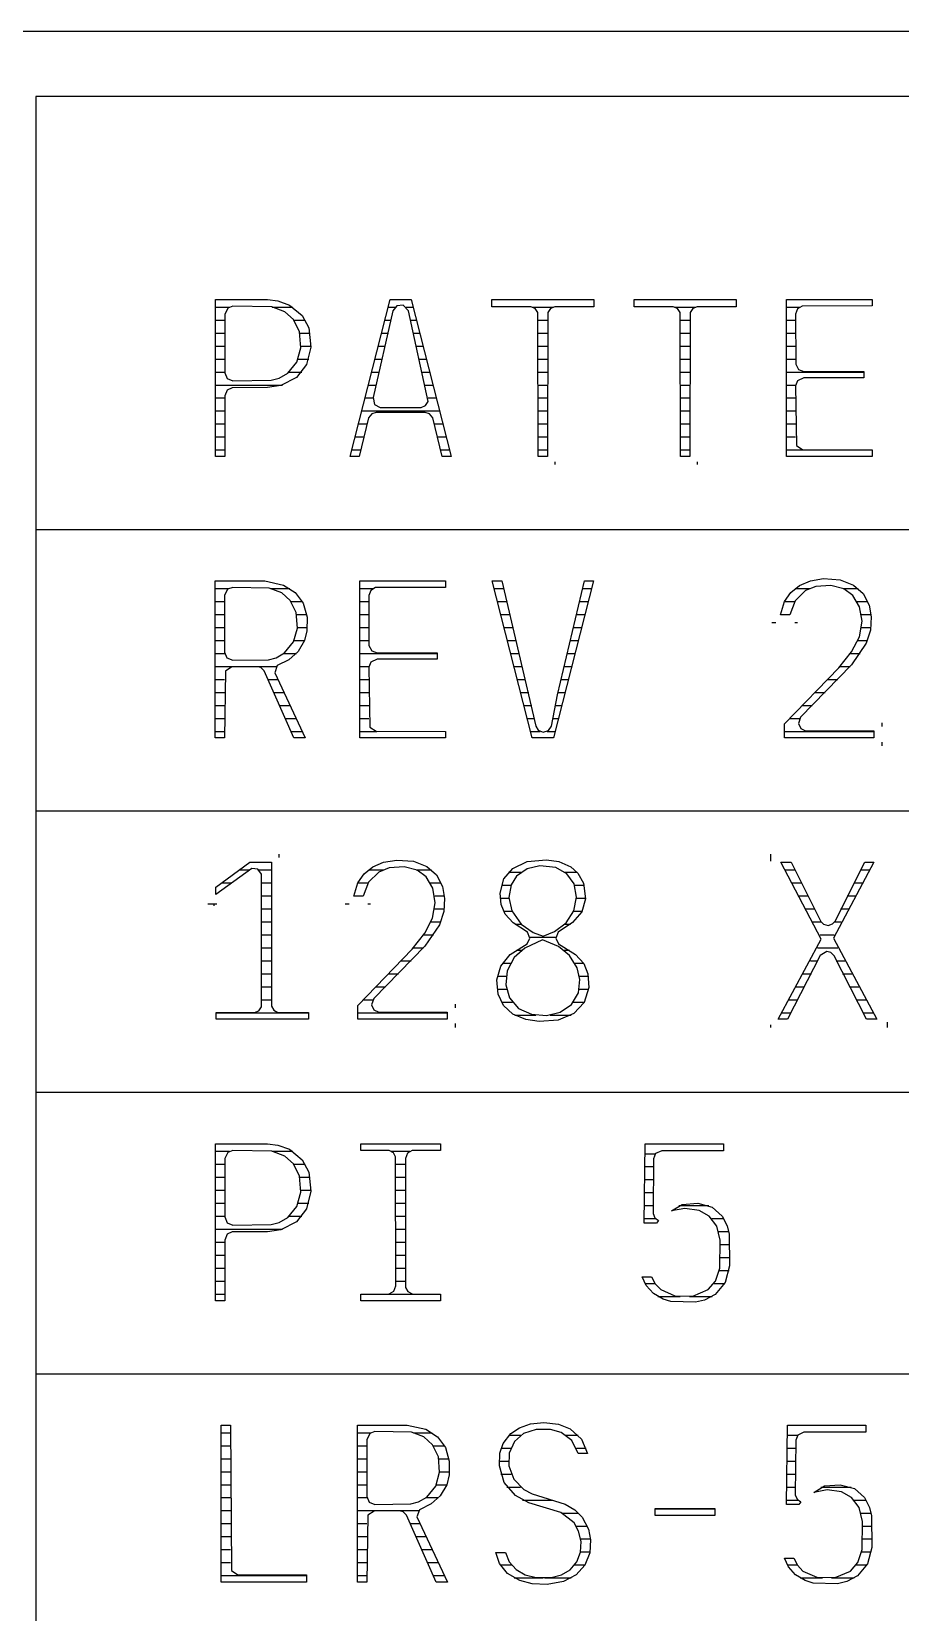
# Model space of a CAD drawing. Extents: x 7 to 280, y 7 to 360.
# Drawn here: x 122.48 to 130.51, y 216.53 to 231.14 of the extents above; entities that cross this region are included whole.
import ezdxf

# ---------------------------------------------------------------- set-up
doc = ezdxf.new("R2010")
doc.units = 0
doc.layers.add('SCORE', color=5, linetype='CONTINUOUS')

msp = doc.modelspace()

# ---------------------------------------------------------------- linework, layer by layer
at = {"layer": 'SCORE'}
for p, q in [((156.21, 231.14), (121.92, 231.14)), ((155.61, 230.54), (122.52, 230.54)), ((122.52, 230.54), (122.52, 203.8)), ((124.1795, 227.215), (124.1795, 228.665)), ((124.1795, 228.665), (124.6632, 228.6641)), ((124.1795, 228.595), (124.3099, 228.595)), ((124.2937, 228.5849), (124.2663, 228.527)), ((124.3413, 228.602), (124.2937, 228.5849)), ((124.7023, 228.5958), (124.3413, 228.602)), ((124.6632, 228.6641), (124.7574, 228.6518)), ((124.8212, 228.5514), (124.7023, 228.5958)), ((124.706, 228.595), (124.8957, 228.595)), ((124.7574, 228.6518), (124.8637, 228.6138)), ((124.8637, 228.6138), (124.9821, 228.5172)), ((125.4248, 227.215), (125.7957, 228.665)), ((125.7778, 228.595), (125.8409, 228.595)), ((125.7957, 228.665), (125.9898, 228.665)), ((125.8567, 228.6066), (125.8204, 228.5609)), ((125.9147, 228.6124), (125.8567, 228.6066)), ((125.9648, 228.561), (125.9147, 228.6124)), ((125.9443, 228.595), (126.0077, 228.595)), ((125.9898, 228.665), (126.3604, 227.215)), ((126.7358, 228.5987), (126.7358, 228.6665)), ((126.7358, 228.6665), (127.6795, 228.6665)), ((127.0967, 228.5983), (126.7358, 228.5987)), ((127.1369, 228.5816), (127.0967, 228.5983)), ((127.1123, 228.595), (127.303, 228.595)), ((127.1611, 228.5454), (127.1369, 228.5816)), ((127.2784, 228.5816), (127.2543, 228.5454)), ((127.3187, 228.5983), (127.2784, 228.5816)), ((127.6795, 228.5987), (127.3187, 228.5983)), ((127.6795, 228.6665), (127.6795, 228.5987)), ((128.0509, 228.5987), (128.0509, 228.6665)), ((128.0509, 228.6665), (128.9946, 228.6665)), ((128.4117, 228.5983), (128.0509, 228.5987)), ((128.452, 228.5816), (128.4117, 228.5983)), ((128.4274, 228.595), (128.6181, 228.595)), ((128.4762, 228.5454), (128.452, 228.5816)), ((128.5935, 228.5816), (128.5693, 228.5454)), ((128.6337, 228.5983), (128.5935, 228.5816)), ((128.9946, 228.5987), (128.6337, 228.5983)), ((128.9946, 228.6665), (128.9946, 228.5987)), ((129.4613, 227.215), (129.4613, 228.665)), ((129.4613, 228.665), (130.2516, 228.665)), ((129.4613, 228.595), (129.5822, 228.595)), ((129.5615, 228.5776), (129.5445, 228.53)), ((129.6049, 228.6036), (129.5615, 228.5776)), ((130.2516, 228.605), (129.6049, 228.6036)), ((130.2516, 228.665), (130.2516, 228.605)), ((124.1795, 228.475), (124.2663, 228.475)), ((124.2663, 228.527), (124.2663, 227.9882)), ((124.9019, 228.4793), (124.8212, 228.5514)), ((124.9585, 228.366), (124.9019, 228.4793)), ((124.9051, 228.475), (125.0109, 228.475)), ((124.9821, 228.5172), (125.0426, 228.4034)), ((125.8204, 228.5609), (125.6377, 227.759)), ((125.7471, 228.475), (125.8039, 228.475)), ((126.1462, 227.7217), (125.9648, 228.561)), ((125.9816, 228.475), (126.0383, 228.475)), ((127.1643, 227.215), (127.1611, 228.5454)), ((127.1643, 228.475), (127.251, 228.475)), ((127.2543, 228.5454), (127.251, 227.215)), ((128.4794, 227.215), (128.4762, 228.5454)), ((128.4794, 228.475), (128.5661, 228.475)), ((128.5693, 228.5454), (128.5661, 227.215)), ((129.4613, 228.475), (129.5445, 228.475)), ((129.5445, 228.53), (129.5449, 228.0681)), ((124.1795, 228.355), (124.2663, 228.355)), ((124.9706, 228.2187), (124.9585, 228.366)), ((124.9612, 228.355), (125.0547, 228.355)), ((125.0426, 228.4034), (125.0627, 228.2261)), ((125.7164, 228.355), (125.7791, 228.355)), ((126.0069, 228.355), (126.069, 228.355)), ((127.1643, 228.355), (127.251, 228.355)), ((128.4794, 228.355), (128.5661, 228.355)), ((129.4613, 228.355), (129.5445, 228.355)), ((124.1795, 228.235), (124.2663, 228.235)), ((124.9339, 228.0865), (124.9706, 228.2187)), ((124.9715, 228.235), (125.063, 228.235)), ((125.0627, 228.2261), (125.0228, 228.0643)), ((125.6857, 228.235), (125.7511, 228.235)), ((126.0344, 228.235), (126.0997, 228.235)), ((127.1643, 228.235), (127.251, 228.235)), ((128.4794, 228.235), (128.5661, 228.235)), ((129.4613, 228.235), (129.5445, 228.235)), ((124.1795, 228.115), (124.2663, 228.115)), ((124.1795, 227.995), (124.2663, 227.995)), ((124.2663, 227.9882), (124.2882, 227.9352)), ((124.8489, 227.9836), (124.9339, 228.0865)), ((124.8621, 227.995), (124.9786, 227.995)), ((125.0228, 228.0643), (124.9288, 227.9446)), ((124.9467, 228.115), (125.043, 228.115)), ((125.6243, 227.995), (125.6939, 227.995)), ((125.655, 228.115), (125.7225, 228.115)), ((126.0627, 228.115), (126.1303, 228.115)), ((126.0911, 227.995), (126.161, 227.995)), ((127.1643, 228.115), (127.251, 228.115)), ((127.1643, 227.995), (127.251, 227.995)), ((128.4794, 228.115), (128.5661, 228.115)), ((128.4794, 227.995), (128.5661, 227.995)), ((129.4613, 228.115), (129.5445, 228.115)), ((129.4613, 227.995), (130.1749, 227.995)), ((129.5449, 228.0681), (129.5719, 228.0175)), ((129.5719, 228.0175), (129.6195, 228.0005)), ((129.6195, 228.0005), (130.1749, 228.0005)), ((130.1749, 228.0005), (130.1749, 227.942)), ((124.1795, 227.875), (124.7995, 227.875)), ((124.2882, 227.9352), (124.3413, 227.9132)), ((124.3339, 227.8498), (124.2882, 227.8282)), ((124.6632, 227.851), (124.3339, 227.8498)), ((124.3413, 227.9132), (124.6958, 227.9184)), ((124.7859, 227.8706), (124.6632, 227.851)), ((124.6958, 227.9184), (124.7685, 227.9378)), ((124.7685, 227.9378), (124.8489, 227.9836)), ((124.9288, 227.9446), (124.7859, 227.8706)), ((125.5936, 227.875), (125.6653, 227.875)), ((126.1194, 227.875), (126.1917, 227.875)), ((127.1643, 227.875), (127.251, 227.875)), ((128.4794, 227.875), (128.5661, 227.875)), ((129.4613, 227.875), (129.545, 227.875)), ((129.5615, 227.9146), (129.5445, 227.867)), ((129.5445, 227.867), (129.5534, 227.3146)), ((129.6195, 227.942), (129.5615, 227.9146)), ((130.1749, 227.942), (129.6195, 227.942)), ((124.1795, 227.755), (124.2663, 227.755)), ((124.2882, 227.8282), (124.2663, 227.7752)), ((124.2663, 227.7752), (124.2663, 227.215)), ((125.5629, 227.755), (125.637, 227.755)), ((125.6377, 227.759), (125.6518, 227.6952)), ((125.6518, 227.6952), (125.7032, 227.667)), ((126.1222, 227.6843), (126.1462, 227.7217)), ((126.1476, 227.755), (126.2224, 227.755)), ((127.1643, 227.755), (127.251, 227.755)), ((128.4794, 227.755), (128.5661, 227.755)), ((129.4613, 227.755), (129.5445, 227.755)), ((124.1795, 227.635), (124.2663, 227.635)), ((125.5957, 227.5704), (125.5107, 227.215)), ((125.5322, 227.635), (126.253, 227.635)), ((125.626, 227.6092), (125.5957, 227.5704)), ((125.6666, 227.6211), (125.626, 227.6092)), ((126.1201, 227.6211), (125.6666, 227.6211)), ((125.7032, 227.667), (126.0814, 227.667)), ((126.0814, 227.667), (126.1222, 227.6843)), ((126.1608, 227.6092), (126.1201, 227.6211)), ((126.1911, 227.5704), (126.1608, 227.6092)), ((126.276, 227.215), (126.1911, 227.5704)), ((127.1643, 227.635), (127.251, 227.635)), ((128.4794, 227.635), (128.5661, 227.635)), ((129.4613, 227.635), (129.5445, 227.635)), ((124.1795, 227.515), (124.2663, 227.515)), ((125.5015, 227.515), (125.5821, 227.515)), ((126.2046, 227.515), (126.2837, 227.515)), ((127.1643, 227.515), (127.251, 227.515)), ((128.4794, 227.515), (128.5661, 227.515)), ((129.4613, 227.515), (129.5445, 227.515)), ((124.1795, 227.395), (124.2663, 227.395)), ((124.1795, 227.275), (124.2663, 227.275)), ((125.4402, 227.275), (125.525, 227.275)), ((125.4709, 227.395), (125.5536, 227.395)), ((126.2332, 227.395), (126.3144, 227.395)), ((126.2617, 227.275), (126.3451, 227.275)), ((127.1643, 227.395), (127.251, 227.395)), ((127.1643, 227.275), (127.251, 227.275)), ((128.4794, 227.395), (128.5661, 227.395)), ((128.4794, 227.275), (128.5661, 227.275)), ((129.4613, 227.395), (129.5445, 227.395)), ((129.4613, 227.275), (129.6189, 227.275)), ((129.5534, 227.3146), (129.6122, 227.2753)), ((129.6122, 227.2753), (130.2516, 227.275)), ((130.2516, 227.275), (130.2516, 227.215)), ((124.2663, 227.215), (124.1795, 227.215)), ((125.5107, 227.215), (125.4248, 227.215)), ((126.3604, 227.215), (126.276, 227.215)), ((127.251, 227.215), (127.1643, 227.215)), ((127.3208, 227.14), (127.3208, 227.1666)), ((128.5661, 227.215), (128.4794, 227.215)), ((128.6359, 227.14), (128.6359, 227.1666)), ((130.2516, 227.215), (129.4613, 227.215)), ((122.52, 226.54), (155.61, 226.54)), ((129.6804, 226.0668), (129.8018, 226.0861)), ((129.8018, 226.0861), (129.9576, 226.0745)), ((124.1789, 224.615), (124.1789, 226.065)), ((124.1789, 226.065), (124.6385, 226.0642)), ((124.1789, 225.995), (124.3023, 225.995)), ((124.2924, 225.9882), (124.2649, 225.9302)), ((124.3399, 226.0052), (124.2924, 225.9882)), ((124.6772, 225.9992), (124.3399, 226.0052)), ((124.6385, 226.0642), (124.8101, 226.0265)), ((124.7932, 225.9556), (124.6772, 225.9992)), ((124.6967, 225.995), (124.8682, 225.995)), ((124.8718, 225.8844), (124.7932, 225.9556)), ((124.8101, 226.0265), (124.9176, 225.9567)), ((124.9176, 225.9567), (124.991, 225.858)), ((125.5161, 224.615), (125.5161, 226.065)), ((125.5161, 226.065), (126.3064, 226.065)), ((125.5161, 225.995), (125.637, 225.995)), ((125.6163, 225.9776), (125.5993, 225.93)), ((125.6597, 226.0036), (125.6163, 225.9776)), ((126.3064, 226.005), (125.6597, 226.0036)), ((126.3064, 226.065), (126.3064, 226.005)), ((127.109, 224.615), (126.7398, 226.065)), ((126.7398, 226.065), (126.8288, 226.065)), ((126.7576, 225.995), (126.8457, 225.995)), ((126.8288, 226.065), (127.1417, 224.723)), ((127.6755, 226.065), (127.3061, 224.615)), ((127.3419, 225.012), (127.5924, 226.065)), ((127.5757, 225.995), (127.6577, 225.995)), ((127.5924, 226.065), (127.6755, 226.065)), ((129.4428, 225.874), (129.5007, 225.959)), ((129.5007, 225.959), (129.5796, 226.0232)), ((129.5393, 225.995), (129.6754, 225.995)), ((129.6365, 225.9751), (129.5402, 225.8815)), ((129.5796, 226.0232), (129.6804, 226.0668)), ((129.7305, 226.0137), (129.6365, 225.9751)), ((129.8709, 226.0238), (129.7305, 226.0137)), ((129.9897, 225.9919), (129.8709, 226.0238)), ((129.9576, 226.0745), (130.08, 226.0264)), ((129.9826, 225.995), (130.1235, 225.995)), ((130.0733, 225.9299), (129.9897, 225.9919)), ((130.08, 226.0264), (130.1689, 225.9481)), ((130.1689, 225.9481), (130.2253, 225.8405)), ((124.1789, 225.875), (124.2649, 225.875)), ((124.2649, 225.9302), (124.2649, 225.4068)), ((124.9262, 225.7734), (124.8718, 225.8844)), ((124.8785, 225.875), (124.9817, 225.875)), ((124.991, 225.858), (125.0273, 225.7315)), ((125.5161, 225.875), (125.5993, 225.875)), ((125.5993, 225.93), (125.5997, 225.4681)), ((126.7882, 225.875), (126.8747, 225.875)), ((127.5472, 225.875), (127.6271, 225.875)), ((129.4054, 225.7525), (129.4428, 225.874)), ((129.4433, 225.875), (129.5361, 225.875)), ((129.5402, 225.8815), (129.4913, 225.7525)), ((130.1361, 225.8264), (130.0733, 225.9299)), ((130.1136, 225.875), (130.2122, 225.875)), ((130.1582, 225.6916), (130.1361, 225.8264)), ((130.2253, 225.8405), (130.2442, 225.7317)), ((124.1789, 225.755), (124.2649, 225.755)), ((124.9378, 225.6294), (124.9262, 225.7734)), ((124.9304, 225.755), (125.0238, 225.755)), ((125.0273, 225.7315), (125.0263, 225.6045)), ((125.5161, 225.755), (125.5993, 225.755)), ((126.8187, 225.755), (126.9036, 225.755)), ((127.5186, 225.755), (127.5966, 225.755)), ((129.3237, 225.68), (129.3613, 225.68)), ((129.4913, 225.7525), (129.4054, 225.7525)), ((129.4058, 225.755), (129.4918, 225.755)), ((129.5355, 225.68), (129.5604, 225.68)), ((130.1339, 225.5484), (130.1582, 225.6916)), ((130.1537, 225.755), (130.2422, 225.755)), ((130.2442, 225.7317), (130.236, 225.6099)), ((124.1789, 225.635), (124.2649, 225.635)), ((124.1789, 225.515), (124.2649, 225.515)), ((124.9024, 225.5008), (124.9378, 225.6294)), ((124.9089, 225.515), (125.0038, 225.515)), ((124.9382, 225.635), (125.0294, 225.635)), ((125.0037, 225.5148), (124.9445, 225.4125)), ((125.0263, 225.6045), (125.0037, 225.5148)), ((125.5161, 225.635), (125.5993, 225.635)), ((125.5161, 225.515), (125.5993, 225.515)), ((126.8493, 225.635), (126.9325, 225.635)), ((126.8798, 225.515), (126.9615, 225.515)), ((127.4615, 225.515), (127.5354, 225.515)), ((127.49, 225.635), (127.566, 225.635)), ((130.0623, 225.4099), (130.1339, 225.5484)), ((130.1209, 225.515), (130.2071, 225.515)), ((130.1546, 225.635), (130.2401, 225.635)), ((130.236, 225.6099), (130.1957, 225.4889)), ((124.1789, 225.395), (124.266, 225.395)), ((124.2649, 225.4068), (124.2869, 225.3538)), ((124.6705, 225.3368), (124.7418, 225.3558)), ((124.7418, 225.3558), (124.8199, 225.4004)), ((124.8124, 225.395), (124.929, 225.395)), ((124.8199, 225.4004), (124.9024, 225.5008)), ((124.9445, 225.4125), (124.8593, 225.3372)), ((125.5161, 225.395), (126.2297, 225.395)), ((125.5997, 225.4681), (125.6267, 225.4175)), ((125.6267, 225.4175), (125.6743, 225.4005)), ((125.6743, 225.4005), (126.2297, 225.4005)), ((126.2297, 225.4005), (126.2297, 225.342)), ((126.9104, 225.395), (126.9904, 225.395)), ((127.4329, 225.395), (127.5048, 225.395)), ((129.9446, 225.2631), (130.0623, 225.4099)), ((130.0519, 225.395), (130.1417, 225.395)), ((130.1957, 225.4889), (130.0611, 225.2891)), ((124.1789, 225.275), (124.7437, 225.275)), ((124.2738, 225.2325), (124.2649, 224.615)), ((124.3326, 225.2717), (124.2738, 225.2325)), ((124.2869, 225.3538), (124.3399, 225.3318)), ((124.5655, 225.2721), (124.3326, 225.2717)), ((124.3399, 225.3318), (124.6705, 225.3368)), ((124.6001, 225.2636), (124.5655, 225.2721)), ((124.6308, 225.234), (124.6001, 225.2636)), ((124.9066, 224.615), (124.6308, 225.234)), ((124.7511, 225.2831), (124.728, 225.217)), ((124.728, 225.217), (125.0092, 224.615)), ((124.8593, 225.3372), (124.7511, 225.2831)), ((125.5161, 225.275), (125.5998, 225.275)), ((125.6163, 225.3146), (125.5993, 225.267)), ((125.5993, 225.267), (125.6082, 224.7146)), ((125.6743, 225.342), (125.6163, 225.3146)), ((126.2297, 225.342), (125.6743, 225.342)), ((126.941, 225.275), (127.0194, 225.275)), ((127.4043, 225.275), (127.4743, 225.275)), ((129.4425, 224.7435), (129.9446, 225.2631)), ((130.0611, 225.2891), (129.5908, 224.8074)), ((129.9552, 225.275), (130.0487, 225.275)), ((124.1789, 225.155), (124.2649, 225.155)), ((124.6663, 225.155), (124.7539, 225.155)), ((125.5161, 225.155), (125.5993, 225.155)), ((126.9715, 225.155), (127.0483, 225.155)), ((127.3758, 225.155), (127.4437, 225.155)), ((129.8409, 225.155), (129.9359, 225.155)), ((124.1789, 225.035), (124.2649, 225.035)), ((124.7197, 225.035), (124.8106, 225.035)), ((125.5161, 225.035), (125.5993, 225.035)), ((127.0021, 225.035), (127.0772, 225.035)), ((127.2864, 224.7232), (127.3419, 225.012)), ((127.3472, 225.035), (127.4131, 225.035)), ((129.7247, 225.035), (129.8168, 225.035)), ((124.1789, 224.915), (124.2649, 224.915)), ((124.1789, 224.795), (124.2649, 224.795)), ((124.7731, 224.915), (124.8674, 224.915)), ((124.8265, 224.795), (124.9241, 224.795)), ((125.5161, 224.915), (125.5993, 224.915)), ((125.5161, 224.795), (125.5993, 224.795)), ((127.0326, 224.915), (127.1043, 224.915)), ((127.0632, 224.795), (127.1284, 224.795)), ((127.2992, 224.795), (127.352, 224.795)), ((127.3213, 224.915), (127.3825, 224.915)), ((129.4923, 224.795), (129.5809, 224.795)), ((129.5908, 224.8074), (129.5694, 224.7471)), ((129.6085, 224.915), (129.6976, 224.915)), ((124.1789, 224.675), (124.2649, 224.675)), ((124.8799, 224.675), (124.9809, 224.675)), ((125.5161, 224.675), (125.6737, 224.675)), ((125.6082, 224.7146), (125.6669, 224.6753)), ((125.6669, 224.6753), (126.3064, 224.675)), ((126.3064, 224.675), (126.3064, 224.615)), ((127.0938, 224.675), (127.1819, 224.675)), ((127.1417, 224.723), (127.1643, 224.6866)), ((127.1643, 224.6866), (127.2105, 224.6678)), ((127.2105, 224.6678), (127.2582, 224.6821)), ((127.2462, 224.675), (127.3214, 224.675)), ((127.2582, 224.6821), (127.2864, 224.7232)), ((129.4425, 224.615), (129.4425, 224.7435)), ((129.4425, 224.675), (130.2687, 224.675)), ((129.5694, 224.7471), (129.5911, 224.7015)), ((129.5911, 224.7015), (129.6367, 224.6799)), ((129.6367, 224.6799), (130.2687, 224.6796)), ((130.2687, 224.6796), (130.2687, 224.615)), ((130.3436, 224.7197), (130.3436, 224.7546)), ((124.2649, 224.615), (124.1789, 224.615)), ((125.0092, 224.615), (124.9066, 224.615)), ((126.3064, 224.615), (125.5161, 224.615)), ((127.3061, 224.615), (127.109, 224.615)), ((130.2687, 224.615), (129.4425, 224.615)), ((130.3436, 224.54), (130.3436, 224.5749)), ((122.52, 223.94), (155.61, 223.94)), ((124.1844, 223.2343), (124.4995, 223.465)), ((124.4995, 223.465), (124.6972, 223.465)), ((124.6972, 223.465), (124.6986, 222.1367)), ((124.7694, 223.5097), (124.7694, 223.54)), ((125.6344, 223.4232), (125.7352, 223.4668)), ((125.7352, 223.4668), (125.8566, 223.4861)), ((125.8566, 223.4861), (126.0124, 223.4745)), ((126.0124, 223.4745), (126.1348, 223.4264)), ((126.9301, 223.4088), (127.0612, 223.4711)), ((127.0612, 223.4711), (127.2398, 223.4877)), ((127.2398, 223.4877), (127.3538, 223.4711)), ((127.3538, 223.4711), (127.4658, 223.4219)), ((129.3148, 223.4763), (129.3148, 223.54)), ((129.7809, 222.7553), (129.4062, 223.465)), ((129.4062, 223.465), (129.5024, 223.465)), ((129.5024, 223.465), (129.7778, 222.9187)), ((130.2687, 223.465), (129.8948, 222.7648)), ((129.9085, 222.9221), (130.1831, 223.465)), ((130.1831, 223.465), (130.2687, 223.465)), ((124.5164, 223.4074), (124.1844, 223.1665)), ((124.4038, 223.395), (124.4907, 223.395)), ((124.5723, 223.4002), (124.5164, 223.4074)), ((124.6074, 223.3562), (124.5723, 223.4002)), ((124.5801, 223.395), (124.6972, 223.395)), ((124.6072, 222.1295), (124.6074, 223.3562)), ((125.4976, 223.274), (125.5555, 223.359)), ((125.5555, 223.359), (125.6344, 223.4232)), ((125.5941, 223.395), (125.7302, 223.395)), ((125.6913, 223.3751), (125.595, 223.2815)), ((125.7853, 223.4137), (125.6913, 223.3751)), ((125.9257, 223.4238), (125.7853, 223.4137)), ((126.0445, 223.3919), (125.9257, 223.4238)), ((126.0374, 223.395), (126.1783, 223.395)), ((126.1281, 223.3299), (126.0445, 223.3919)), ((126.1909, 223.2264), (126.1281, 223.3299)), ((126.1348, 223.4264), (126.2237, 223.3481)), ((126.2237, 223.3481), (126.2801, 223.2405)), ((126.8125, 223.1808), (126.8471, 223.3113)), ((126.8471, 223.3113), (126.9301, 223.4088)), ((126.8909, 223.3731), (127.0051, 223.3731)), ((126.9652, 223.3374), (126.9143, 223.2566)), ((127.061, 223.405), (126.9652, 223.3374)), ((127.1784, 223.4319), (127.061, 223.405)), ((127.3262, 223.4157), (127.1784, 223.4319)), ((127.4284, 223.3588), (127.3262, 223.4157)), ((127.4105, 223.3731), (127.5232, 223.3731)), ((127.4967, 223.2654), (127.4284, 223.3588)), ((127.4658, 223.4219), (127.531, 223.3646)), ((127.531, 223.3646), (127.584, 223.2716)), ((129.4442, 223.395), (129.5382, 223.395)), ((130.1466, 223.395), (130.2302, 223.395)), ((124.1844, 223.1665), (124.1844, 223.2343)), ((124.2399, 223.275), (124.3298, 223.275)), ((124.6105, 223.275), (124.6972, 223.275)), ((125.4602, 223.1525), (125.4976, 223.274)), ((125.4981, 223.275), (125.5909, 223.275)), ((125.595, 223.2815), (125.5461, 223.1525)), ((126.1684, 223.275), (126.267, 223.275)), ((126.213, 223.0916), (126.1909, 223.2264)), ((126.2801, 223.2405), (126.2989, 223.1317)), ((126.8207, 223.0757), (126.8125, 223.1808)), ((126.8243, 223.2531), (126.9131, 223.2531)), ((126.9143, 223.2566), (126.894, 223.1414)), ((127.52, 223.143), (127.4967, 223.2654)), ((127.5015, 223.2531), (127.5897, 223.2531)), ((127.584, 223.2716), (127.6013, 223.1268)), ((129.5093, 223.275), (129.5996, 223.275)), ((130.084, 223.275), (130.1643, 223.275)), ((124.1094, 223.08), (124.1938, 223.08)), ((124.1694, 223.0618), (124.1694, 223.083)), ((124.6105, 223.155), (124.6972, 223.155)), ((124.6105, 223.035), (124.6972, 223.035)), ((125.3785, 223.08), (125.4161, 223.08)), ((125.5461, 223.1525), (125.4602, 223.1525)), ((125.4606, 223.155), (125.5466, 223.155)), ((125.5902, 223.08), (125.6152, 223.08)), ((126.1887, 222.9484), (126.213, 223.0916)), ((126.2085, 223.155), (126.297, 223.155)), ((126.2094, 223.035), (126.2949, 223.035)), ((126.2989, 223.1317), (126.2908, 223.0099)), ((126.8125, 223.1331), (126.8943, 223.1331)), ((126.8591, 222.987), (126.8207, 223.0757)), ((126.894, 223.1414), (126.9198, 223.0158)), ((127.4943, 223.0156), (127.52, 223.143)), ((127.5196, 223.1331), (127.6015, 223.1331)), ((127.6013, 223.1268), (127.5677, 223.0066)), ((129.5745, 223.155), (129.661, 223.155)), ((129.6396, 223.035), (129.7222, 223.035)), ((129.9598, 223.035), (130.0326, 223.035)), ((130.0214, 223.155), (130.0985, 223.155)), ((124.6105, 222.915), (124.6972, 222.915)), ((126.2505, 222.8889), (126.1158, 222.6891)), ((126.1171, 222.8099), (126.1887, 222.9484)), ((126.1757, 222.915), (126.2619, 222.915)), ((126.2908, 223.0099), (126.2505, 222.8889)), ((126.844, 223.0131), (126.921, 223.0131)), ((126.9332, 222.9073), (126.8591, 222.987)), ((126.9198, 223.0158), (127.0056, 222.893)), ((127.0662, 222.8183), (126.9332, 222.9073)), ((126.9515, 222.8931), (127.0055, 222.8931)), ((127.0056, 222.893), (127.1178, 222.8166)), ((127.315, 222.8263), (127.4224, 222.9068)), ((127.4816, 222.9075), (127.3487, 222.8188)), ((127.4086, 222.8931), (127.4629, 222.8931)), ((127.4224, 222.9068), (127.4943, 223.0156)), ((127.5677, 223.0066), (127.4816, 222.9075)), ((127.4932, 223.0131), (127.5709, 223.0131)), ((129.7047, 222.915), (129.7803, 222.915)), ((129.7778, 222.9187), (129.8029, 222.8933)), ((129.8029, 222.8933), (129.8441, 222.8822)), ((129.8441, 222.8822), (129.8847, 222.8954)), ((129.8847, 222.8954), (129.9085, 222.9221)), ((129.9041, 222.915), (129.9667, 222.915)), ((124.6105, 222.795), (124.6972, 222.795)), ((125.9994, 222.6631), (126.1171, 222.8099)), ((126.1067, 222.795), (126.1965, 222.795)), ((127.2035, 222.7473), (127.0407, 222.6732)), ((127.0635, 222.7116), (127.0871, 222.7644)), ((127.0871, 222.7644), (127.0662, 222.8183)), ((127.0868, 222.7731), (127.3281, 222.7731)), ((127.1178, 222.8166), (127.2109, 222.783)), ((127.3515, 222.6858), (127.2035, 222.7473)), ((127.2109, 222.783), (127.315, 222.8263)), ((127.3487, 222.8188), (127.3279, 222.7646)), ((127.3279, 222.7646), (127.3519, 222.7118)), ((129.382, 222.015), (129.7809, 222.7553)), ((129.7698, 222.795), (129.9012, 222.795)), ((129.8948, 222.7648), (130.2943, 222.015)), ((124.6105, 222.675), (124.6972, 222.675)), ((125.4972, 222.1435), (125.9994, 222.6631)), ((126.1158, 222.6891), (125.6456, 222.2074)), ((126.01, 222.675), (126.1035, 222.675)), ((126.8183, 222.5069), (126.9067, 222.612)), ((126.9418, 222.5844), (126.8788, 222.4635)), ((126.9067, 222.612), (127.0635, 222.7116)), ((127.0407, 222.6732), (126.9418, 222.5844)), ((126.963, 222.6531), (127.0118, 222.6531)), ((127.455, 222.6044), (127.3515, 222.6858)), ((127.3519, 222.7118), (127.5099, 222.6123)), ((127.4015, 222.6531), (127.4537, 222.6531)), ((127.5258, 222.4914), (127.455, 222.6044)), ((127.5099, 222.6123), (127.5848, 222.5288)), ((129.7713, 222.6053), (129.4689, 222.015)), ((129.747, 222.675), (129.9334, 222.675)), ((129.8335, 222.6397), (129.7713, 222.6053)), ((129.8692, 222.6311), (129.8335, 222.6397)), ((129.9003, 222.6003), (129.8692, 222.6311)), ((130.1996, 222.015), (129.9003, 222.6003)), ((124.6105, 222.555), (124.6972, 222.555)), ((124.6105, 222.435), (124.6972, 222.435)), ((125.7795, 222.435), (125.8716, 222.435)), ((125.8957, 222.555), (125.9907, 222.555)), ((126.7832, 222.3786), (126.8183, 222.5069)), ((126.8342, 222.5331), (126.9081, 222.5331)), ((126.8788, 222.4635), (126.8656, 222.3336)), ((127.506, 222.5331), (127.5818, 222.5331)), ((127.5501, 222.3834), (127.5258, 222.4914)), ((127.5848, 222.5288), (127.6241, 222.4334)), ((129.6143, 222.435), (129.6906, 222.435)), ((129.6806, 222.555), (129.7489, 222.555)), ((129.9204, 222.555), (129.999, 222.555)), ((129.9785, 222.435), (130.0646, 222.435)), ((124.6105, 222.315), (124.6972, 222.315)), ((125.6633, 222.315), (125.7524, 222.315)), ((126.7949, 222.2463), (126.7832, 222.3786)), ((126.7857, 222.2931), (126.8713, 222.2931)), ((126.7874, 222.4131), (126.8679, 222.4131)), ((126.8656, 222.3336), (126.9002, 222.2117)), ((127.5363, 222.2602), (127.5501, 222.3834)), ((127.5446, 222.2931), (127.6294, 222.2931)), ((127.547, 222.4131), (127.6279, 222.4131)), ((127.6314, 222.3072), (127.5903, 222.1707)), ((127.6241, 222.4334), (127.6314, 222.3072)), ((129.5479, 222.315), (129.6272, 222.315)), ((130.0417, 222.315), (130.1302, 222.315)), ((124.6105, 222.195), (124.6972, 222.195)), ((125.4972, 222.015), (125.4972, 222.1435)), ((125.5471, 222.195), (125.6357, 222.195)), ((125.6456, 222.2074), (125.6242, 222.1471)), ((125.6242, 222.1471), (125.6459, 222.1015)), ((126.3984, 222.1197), (126.3984, 222.1546)), ((126.8451, 222.1421), (126.7949, 222.2463)), ((126.8251, 222.1731), (126.9254, 222.1731)), ((126.93, 222.0632), (126.8451, 222.1421)), ((126.9002, 222.2117), (126.9836, 222.1156)), ((127.3688, 222.079), (127.4732, 222.152)), ((127.4732, 222.152), (127.5363, 222.2602)), ((127.4909, 222.1731), (127.5915, 222.1731)), ((127.5903, 222.1707), (127.4949, 222.0689)), ((129.4815, 222.195), (129.5639, 222.195)), ((130.1048, 222.195), (130.1959, 222.195)), ((124.1857, 222.0763), (124.5428, 222.0766)), ((124.1857, 222.015), (124.1857, 222.0763)), ((124.1857, 222.075), (125.0417, 222.075)), ((125.0417, 222.015), (124.1857, 222.015)), ((124.5428, 222.0766), (124.583, 222.0933)), ((124.583, 222.0933), (124.6072, 222.1295)), ((124.6986, 222.1367), (124.7191, 222.0983)), ((124.7191, 222.0983), (124.7575, 222.0777)), ((124.7575, 222.0777), (125.0417, 222.0763)), ((125.0417, 222.0763), (125.0417, 222.015)), ((125.4972, 222.075), (126.3235, 222.075)), ((126.3235, 222.015), (125.4972, 222.015)), ((125.6459, 222.1015), (125.6915, 222.0799)), ((125.6915, 222.0799), (126.3235, 222.0796)), ((126.3235, 222.0796), (126.3235, 222.015)), ((127.0513, 222.0113), (126.93, 222.0632)), ((126.947, 222.0531), (127.142, 222.0531)), ((126.9836, 222.1156), (127.1019, 222.0607)), ((127.1735, 221.9939), (127.0513, 222.0113)), ((127.1019, 222.0607), (127.2402, 222.0497)), ((127.3503, 222.0077), (127.1735, 221.9939)), ((127.2402, 222.0497), (127.3688, 222.079)), ((127.2738, 222.0531), (127.4692, 222.0531)), ((127.4949, 222.0689), (127.3503, 222.0077)), ((129.4689, 222.015), (129.382, 222.015)), ((129.4152, 222.075), (129.5005, 222.075)), ((130.168, 222.075), (130.2615, 222.075)), ((130.2943, 222.015), (130.1996, 222.015)), ((126.3984, 221.94), (126.3984, 221.9749)), ((129.3148, 221.94), (129.3148, 221.9631)), ((130.3948, 221.94), (130.3948, 221.9876)), ((122.52, 221.34), (155.61, 221.34)), ((124.1795, 219.415), (124.1795, 220.865)), ((124.1795, 220.865), (124.6632, 220.8641)), ((124.6632, 220.8641), (124.7574, 220.8518)), ((124.7574, 220.8518), (124.8637, 220.8138)), ((125.5238, 220.8037), (125.5238, 220.865)), ((125.5238, 220.865), (126.2614, 220.865)), ((126.2614, 220.865), (126.2614, 220.8037)), ((128.1452, 220.1322), (128.1543, 220.865)), ((128.1543, 220.865), (128.8778, 220.865)), ((128.8778, 220.865), (128.8778, 220.8004)), ((124.1795, 220.795), (124.3099, 220.795)), ((124.2937, 220.7849), (124.2663, 220.727)), ((124.2663, 220.727), (124.2663, 220.1882)), ((124.3413, 220.802), (124.2937, 220.7849)), ((124.7023, 220.7958), (124.3413, 220.802)), ((124.8212, 220.7514), (124.7023, 220.7958)), ((124.706, 220.795), (124.8957, 220.795)), ((124.9019, 220.6793), (124.8212, 220.7514)), ((124.8637, 220.8138), (124.9821, 220.7172)), ((124.9821, 220.7172), (125.0426, 220.6034)), ((125.7873, 220.8023), (125.5238, 220.8037)), ((125.8257, 220.7817), (125.7873, 220.8023)), ((125.8078, 220.795), (125.9774, 220.795)), ((125.8463, 220.7433), (125.8257, 220.7817)), ((125.8477, 219.5513), (125.8463, 220.7433)), ((125.9545, 220.7763), (125.9375, 220.7287)), ((125.9375, 220.7287), (125.9389, 219.5367)), ((125.9979, 220.8023), (125.9545, 220.7763)), ((126.2614, 220.8037), (125.9979, 220.8023)), ((128.1532, 220.7731), (128.2486, 220.7731)), ((128.2314, 220.7263), (128.2258, 220.2212)), ((128.2488, 220.7734), (128.2314, 220.7263)), ((128.3064, 220.8004), (128.2488, 220.7734)), ((128.8778, 220.8004), (128.3064, 220.8004)), ((124.1795, 220.675), (124.2663, 220.675)), ((124.1795, 220.555), (124.2663, 220.555)), ((124.9585, 220.566), (124.9019, 220.6793)), ((124.9051, 220.675), (125.0109, 220.675)), ((124.9706, 220.4187), (124.9585, 220.566)), ((124.9612, 220.555), (125.0547, 220.555)), ((125.0426, 220.6034), (125.0627, 220.4261)), ((125.8477, 220.675), (125.9375, 220.675)), ((125.8477, 220.555), (125.9375, 220.555)), ((128.1517, 220.6531), (128.2305, 220.6531)), ((124.1795, 220.435), (124.2663, 220.435)), ((124.9339, 220.2865), (124.9706, 220.4187)), ((124.9715, 220.435), (125.063, 220.435)), ((125.0627, 220.4261), (125.0228, 220.2643)), ((125.8477, 220.435), (125.9375, 220.435)), ((128.1487, 220.4131), (128.2277, 220.4131)), ((128.1502, 220.5331), (128.2291, 220.5331)), ((124.1795, 220.315), (124.2663, 220.315)), ((124.8489, 220.1836), (124.9339, 220.2865)), ((125.0228, 220.2643), (124.9288, 220.1446)), ((124.9467, 220.315), (125.043, 220.315)), ((125.8477, 220.315), (125.9375, 220.315)), ((128.1472, 220.2931), (128.2263, 220.2931)), ((128.3966, 220.244), (128.4952, 220.3042)), ((128.5198, 220.2669), (128.3966, 220.244)), ((128.4634, 220.2931), (128.7426, 220.2931)), ((128.4952, 220.3042), (128.6401, 220.315)), ((128.6528, 220.2473), (128.5198, 220.2669)), ((128.6401, 220.315), (128.7732, 220.2793)), ((128.7443, 220.1963), (128.6528, 220.2473)), ((128.7732, 220.2793), (128.8664, 220.1972)), ((124.1795, 220.195), (124.2663, 220.195)), ((124.2663, 220.1882), (124.2882, 220.1352)), ((124.2882, 220.1352), (124.3413, 220.1132)), ((124.3413, 220.1132), (124.6958, 220.1184)), ((124.6958, 220.1184), (124.7685, 220.1378)), ((124.7685, 220.1378), (124.8489, 220.1836)), ((124.9288, 220.1446), (124.7859, 220.0706)), ((124.8621, 220.195), (124.9786, 220.195)), ((125.8477, 220.195), (125.9375, 220.195)), ((128.2585, 220.1322), (128.1452, 220.1322)), ((128.1457, 220.1731), (128.2491, 220.1731)), ((128.2258, 220.2212), (128.2422, 220.1805)), ((128.2422, 220.1805), (128.2765, 220.1567)), ((128.2765, 220.1567), (128.2585, 220.1322)), ((128.8154, 220.1027), (128.7443, 220.1963)), ((128.7683, 220.1731), (128.8817, 220.1731)), ((128.8473, 219.9749), (128.8154, 220.1027)), ((128.8664, 220.1972), (128.9119, 220.1054)), ((128.9119, 220.1054), (128.9293, 220.0282)), ((124.1795, 220.075), (124.7995, 220.075)), ((124.1795, 219.955), (124.2663, 219.955)), ((124.2882, 220.0282), (124.2663, 219.9752)), ((124.2663, 219.9752), (124.2663, 219.415)), ((124.3339, 220.0498), (124.2882, 220.0282)), ((124.6632, 220.051), (124.3339, 220.0498)), ((124.7859, 220.0706), (124.6632, 220.051)), ((125.8477, 220.075), (125.9375, 220.075)), ((125.8477, 219.955), (125.9375, 219.955)), ((128.8336, 220.0531), (128.9248, 220.0531)), ((128.8443, 219.7163), (128.8473, 219.9749)), ((128.9293, 220.0282), (128.9336, 219.7354)), ((124.1795, 219.835), (124.2663, 219.835)), ((125.8477, 219.835), (125.9375, 219.835)), ((128.8487, 219.9331), (128.9354, 219.9331)), ((128.8487, 219.8131), (128.9354, 219.8131)), ((124.1795, 219.715), (124.2663, 219.715)), ((125.8477, 219.715), (125.9375, 219.715)), ((128.8043, 219.5954), (128.8443, 219.7163)), ((128.8401, 219.6931), (128.9284, 219.6931)), ((128.9336, 219.7354), (128.893, 219.5828)), ((124.1795, 219.595), (124.2663, 219.595)), ((125.8307, 219.5037), (125.8477, 219.5513)), ((125.8477, 219.595), (125.9375, 219.595)), ((125.9389, 219.5367), (125.9595, 219.4983)), ((128.126, 219.6354), (128.212, 219.6354)), ((128.1629, 219.5551), (128.126, 219.6354)), ((128.1525, 219.5731), (128.2434, 219.5731)), ((128.2288, 219.4823), (128.1629, 219.5551)), ((128.212, 219.6354), (128.2453, 219.5703)), ((128.2453, 219.5703), (128.2969, 219.5169)), ((128.2969, 219.5169), (128.4267, 219.46)), ((128.594, 219.4569), (128.7369, 219.5168)), ((128.7369, 219.5168), (128.8043, 219.5954)), ((128.7899, 219.5731), (128.8873, 219.5731)), ((128.893, 219.5828), (128.8012, 219.4731)), ((124.1795, 219.475), (124.2663, 219.475)), ((124.2663, 219.415), (124.1795, 219.415)), ((125.5238, 219.4763), (125.7873, 219.4777)), ((125.5238, 219.415), (125.5238, 219.4763)), ((125.5238, 219.475), (126.2614, 219.475)), ((126.2614, 219.415), (125.5238, 219.415)), ((125.7873, 219.4777), (125.8307, 219.5037)), ((125.9595, 219.4983), (125.9979, 219.4777)), ((125.9979, 219.4777), (126.2614, 219.4763)), ((126.2614, 219.4763), (126.2614, 219.415)), ((128.3184, 219.4288), (128.2288, 219.4823)), ((128.271, 219.4531), (128.478, 219.4531)), ((128.3903, 219.4063), (128.3184, 219.4288)), ((128.6175, 219.4001), (128.3903, 219.4063)), ((128.4267, 219.46), (128.594, 219.4569)), ((128.5622, 219.4531), (128.7719, 219.4531)), ((128.7012, 219.4202), (128.6175, 219.4001)), ((128.8012, 219.4731), (128.7012, 219.4202)), ((122.52, 218.74), (155.61, 218.74)), ((124.2339, 216.815), (124.2339, 218.265)), ((124.2339, 218.265), (124.3206, 218.265)), ((124.3206, 218.265), (124.3295, 216.9225)), ((125.494, 216.815), (125.494, 218.265)), ((125.494, 218.265), (125.9536, 218.2642)), ((125.655, 218.2052), (125.6074, 218.1882)), ((125.9922, 218.1992), (125.655, 218.2052)), ((125.9536, 218.2642), (126.1252, 218.2265)), ((126.1082, 218.1556), (125.9922, 218.1992)), ((126.1252, 218.2265), (126.2327, 218.1567)), ((126.9114, 218.1875), (126.9916, 218.2416)), ((126.9916, 218.2416), (127.0926, 218.2764)), ((127.1446, 218.2241), (127.0274, 218.1865)), ((127.0926, 218.2764), (127.2151, 218.2884)), ((127.2773, 218.2246), (127.1446, 218.2241)), ((127.2151, 218.2884), (127.3514, 218.2737)), ((127.3756, 218.1975), (127.2773, 218.2246)), ((127.3514, 218.2737), (127.4594, 218.2317)), ((127.4594, 218.2317), (127.5654, 218.1368)), ((129.4603, 217.5322), (129.4694, 218.265)), ((129.4694, 218.265), (130.1928, 218.265)), ((129.6215, 218.2004), (129.5638, 218.1734)), ((130.1928, 218.2004), (129.6215, 218.2004)), ((130.1928, 218.265), (130.1928, 218.2004)), ((124.2339, 218.195), (124.3206, 218.195)), ((124.2339, 218.075), (124.3206, 218.075)), ((125.494, 218.195), (125.6173, 218.195)), ((125.494, 218.075), (125.58, 218.075)), ((125.6074, 218.1882), (125.58, 218.1302)), ((125.58, 218.1302), (125.58, 217.6068)), ((126.0118, 218.195), (126.1833, 218.195)), ((126.1869, 218.0844), (126.1082, 218.1556)), ((126.2413, 217.9734), (126.1869, 218.0844)), ((126.1935, 218.075), (126.2968, 218.075)), ((126.2327, 218.1567), (126.306, 218.058)), ((126.306, 218.058), (126.3424, 217.9315)), ((126.811, 218.0062), (126.8415, 218.0968)), ((126.8231, 218.0531), (126.91, 218.0531)), ((126.8415, 218.0968), (126.9114, 218.1875)), ((126.8965, 218.1731), (127.0057, 218.1731)), ((126.9441, 218.1149), (126.8965, 218.0063)), ((127.0274, 218.1865), (126.9441, 218.1149)), ((127.474, 218.1242), (127.3756, 218.1975)), ((127.4192, 218.1731), (127.5343, 218.1731)), ((127.5326, 218.0029), (127.474, 218.1242)), ((127.5173, 218.0531), (127.6074, 218.0531)), ((127.5654, 218.1368), (127.6202, 218.0029)), ((129.4667, 218.0531), (129.5456, 218.0531)), ((129.4682, 218.1731), (129.5636, 218.1731)), ((129.5465, 218.1263), (129.5408, 217.6212)), ((129.5638, 218.1734), (129.5465, 218.1263)), ((124.2339, 217.955), (124.3206, 217.955)), ((125.494, 217.955), (125.58, 217.955)), ((126.2529, 217.8294), (126.2413, 217.9734)), ((126.2454, 217.955), (126.3389, 217.955)), ((126.3424, 217.9315), (126.3414, 217.8045)), ((126.804, 217.9331), (126.8907, 217.9331)), ((126.8051, 217.8897), (126.811, 218.0062)), ((126.8965, 218.0063), (126.894, 217.8902)), ((127.6202, 218.0029), (127.5326, 218.0029)), ((129.4652, 217.9331), (129.5442, 217.9331)), ((124.2339, 217.835), (124.3206, 217.835)), ((125.494, 217.835), (125.58, 217.835)), ((126.2174, 217.7008), (126.2529, 217.8294)), ((126.2533, 217.835), (126.3444, 217.835)), ((126.3414, 217.8045), (126.3188, 217.7148)), ((126.8489, 217.7345), (126.8051, 217.8897)), ((126.8181, 217.8131), (126.9142, 217.8131)), ((126.894, 217.8902), (126.9378, 217.7659)), ((126.9378, 217.7659), (127.0303, 217.6696)), ((129.4638, 217.8131), (129.5428, 217.8131)), ((124.2339, 217.715), (124.3206, 217.715)), ((125.494, 217.715), (125.58, 217.715)), ((126.135, 217.6004), (126.2174, 217.7008)), ((126.224, 217.715), (126.3188, 217.715)), ((126.3188, 217.7148), (126.2595, 217.6125)), ((126.9532, 217.6137), (126.8489, 217.7345)), ((126.8754, 217.6931), (126.9997, 217.6931)), ((127.0303, 217.6696), (127.1093, 217.6301)), ((127.1093, 217.6301), (127.4123, 217.535)), ((129.4623, 217.6931), (129.5413, 217.6931)), ((129.5408, 217.6212), (129.5573, 217.5805)), ((129.7116, 217.644), (129.8103, 217.7042)), ((129.8349, 217.6669), (129.7116, 217.644)), ((129.7784, 217.6931), (130.0576, 217.6931)), ((129.8103, 217.7042), (129.9552, 217.715)), ((129.9679, 217.6473), (129.8349, 217.6669)), ((129.9552, 217.715), (130.0883, 217.6793)), ((130.0594, 217.5963), (129.9679, 217.6473)), ((130.0883, 217.6793), (130.1814, 217.5972)), ((124.2339, 217.595), (124.3206, 217.595)), ((124.2339, 217.475), (124.3206, 217.475)), ((125.494, 217.595), (125.581, 217.595)), ((125.494, 217.475), (126.0587, 217.475)), ((125.58, 217.6068), (125.602, 217.5538)), ((125.6477, 217.4717), (125.5889, 217.4325)), ((125.602, 217.5538), (125.655, 217.5318)), ((125.8805, 217.4721), (125.6477, 217.4717)), ((125.655, 217.5318), (125.9856, 217.5368)), ((125.9152, 217.4636), (125.8805, 217.4721)), ((125.9856, 217.5368), (126.0568, 217.5558)), ((126.0661, 217.4831), (126.0431, 217.417)), ((126.0568, 217.5558), (126.135, 217.6004)), ((126.1744, 217.5372), (126.0661, 217.4831)), ((126.1275, 217.595), (126.2441, 217.595)), ((126.2595, 217.6125), (126.1744, 217.5372)), ((127.0793, 217.5476), (126.9532, 217.6137)), ((127.0196, 217.5731), (127.2984, 217.5731)), ((127.3732, 217.4569), (127.0793, 217.5476)), ((127.4123, 217.535), (127.5019, 217.4829)), ((127.5019, 217.4829), (127.5702, 217.4153)), ((128.2471, 217.4309), (128.2471, 217.4957)), ((128.2471, 217.4957), (128.7984, 217.4957)), ((128.2471, 217.4909), (128.7984, 217.4909)), ((128.7984, 217.4957), (128.7984, 217.4309)), ((129.5735, 217.5322), (129.4603, 217.5322)), ((129.4608, 217.5731), (129.5642, 217.5731)), ((129.5573, 217.5805), (129.5916, 217.5567)), ((129.5916, 217.5567), (129.5735, 217.5322)), ((130.1305, 217.5027), (130.0594, 217.5963)), ((130.0834, 217.5731), (130.1968, 217.5731)), ((130.1624, 217.3749), (130.1305, 217.5027)), ((130.1814, 217.5972), (130.2269, 217.5054)), ((130.2269, 217.5054), (130.2444, 217.4282)), ((124.2339, 217.355), (124.3206, 217.355)), ((125.494, 217.355), (125.58, 217.355)), ((125.5889, 217.4325), (125.58, 216.815)), ((125.9458, 217.434), (125.9152, 217.4636)), ((126.2216, 216.815), (125.9458, 217.434)), ((125.9814, 217.355), (126.0689, 217.355)), ((126.0431, 217.417), (126.3243, 216.815)), ((127.4959, 217.3611), (127.3732, 217.4569)), ((127.381, 217.4531), (127.5361, 217.4531)), ((127.5383, 217.2868), (127.4959, 217.3611)), ((127.5151, 217.3331), (127.6179, 217.3331)), ((127.5702, 217.4153), (127.6288, 217.3036)), ((128.7984, 217.4309), (128.2471, 217.4309)), ((130.1487, 217.4531), (130.2398, 217.4531)), ((130.1594, 217.1163), (130.1624, 217.3749)), ((130.1638, 217.3331), (130.2505, 217.3331)), ((130.2444, 217.4282), (130.2486, 217.1354)), ((124.2339, 217.235), (124.3206, 217.235)), ((125.494, 217.235), (125.58, 217.235)), ((126.0348, 217.235), (126.1257, 217.235)), ((127.5609, 217.1892), (127.5383, 217.2868)), ((127.5556, 217.0904), (127.5609, 217.1892)), ((127.5582, 217.2131), (127.6465, 217.2131)), ((127.6288, 217.3036), (127.6475, 217.2038)), ((127.6475, 217.2038), (127.6412, 217.0854)), ((130.1638, 217.2131), (130.2505, 217.2131)), ((124.2339, 217.115), (124.3206, 217.115)), ((125.494, 217.115), (125.58, 217.115)), ((126.0882, 217.115), (126.1824, 217.115)), ((126.7736, 217.088), (126.8616, 217.088)), ((126.8078, 216.9867), (126.7736, 217.088)), ((126.8616, 217.088), (126.8959, 217.0028)), ((127.522, 217.0011), (127.5556, 217.0904)), ((127.5561, 217.0931), (127.6425, 217.0931)), ((127.6412, 217.0854), (127.5966, 216.9714)), ((129.4411, 217.0354), (129.5271, 217.0354)), ((129.478, 216.9551), (129.4411, 217.0354)), ((129.5271, 217.0354), (129.5604, 216.9703)), ((130.1194, 216.9954), (130.1594, 217.1163)), ((130.1552, 217.0931), (130.2434, 217.0931)), ((130.2486, 217.1354), (130.208, 216.9828)), ((124.2339, 216.995), (124.3206, 216.995)), ((124.3295, 216.9225), (124.3883, 216.8832)), ((125.494, 216.995), (125.58, 216.995)), ((126.1416, 216.995), (126.2392, 216.995)), ((126.8818, 216.8944), (126.8078, 216.9867)), ((126.8157, 216.9731), (126.9173, 216.9731)), ((126.9931, 216.8293), (126.8818, 216.8944)), ((126.8959, 217.0028), (126.9598, 216.9308)), ((126.9598, 216.9308), (127.0453, 216.8817)), ((127.3788, 216.8812), (127.4607, 216.9296)), ((127.4607, 216.9296), (127.522, 217.0011)), ((127.5029, 216.9731), (127.5975, 216.9731)), ((127.5966, 216.9714), (127.5151, 216.8822)), ((129.4676, 216.9731), (129.5584, 216.9731)), ((129.5439, 216.8823), (129.478, 216.9551)), ((129.5604, 216.9703), (129.612, 216.9169)), ((129.612, 216.9169), (129.7417, 216.86)), ((129.909, 216.8569), (130.052, 216.9168)), ((130.052, 216.9168), (130.1194, 216.9954)), ((130.1049, 216.9731), (130.2023, 216.9731)), ((130.208, 216.9828), (130.1163, 216.8731)), ((124.2339, 216.875), (125.0209, 216.875)), ((125.0209, 216.815), (124.2339, 216.815)), ((124.3883, 216.8832), (125.0209, 216.8829)), ((125.0209, 216.8829), (125.0209, 216.815)), ((125.494, 216.875), (125.58, 216.875)), ((125.58, 216.815), (125.494, 216.815)), ((126.195, 216.875), (126.2959, 216.875)), ((126.3243, 216.815), (126.2216, 216.815)), ((126.9421, 216.8531), (127.2058, 216.8531)), ((127.1097, 216.8), (126.9931, 216.8293)), ((127.0453, 216.8817), (127.1448, 216.8571)), ((127.248, 216.7939), (127.1097, 216.8)), ((127.1448, 216.8571), (127.2834, 216.857)), ((127.2256, 216.8531), (127.4706, 216.8531)), ((127.398, 216.8207), (127.248, 216.7939)), ((127.2834, 216.857), (127.3788, 216.8812)), ((127.5151, 216.8822), (127.398, 216.8207)), ((129.6335, 216.8288), (129.5439, 216.8823)), ((129.5861, 216.8531), (129.7931, 216.8531)), ((129.7053, 216.8063), (129.6335, 216.8288)), ((129.9326, 216.8001), (129.7053, 216.8063)), ((129.7417, 216.86), (129.909, 216.8569)), ((129.8772, 216.8531), (130.087, 216.8531)), ((130.0162, 216.8202), (129.9326, 216.8001)), ((130.1163, 216.8731), (130.0162, 216.8202))]:
    msp.add_line(p, q, dxfattribs=at)

doc.saveas('drawing.dxf')
